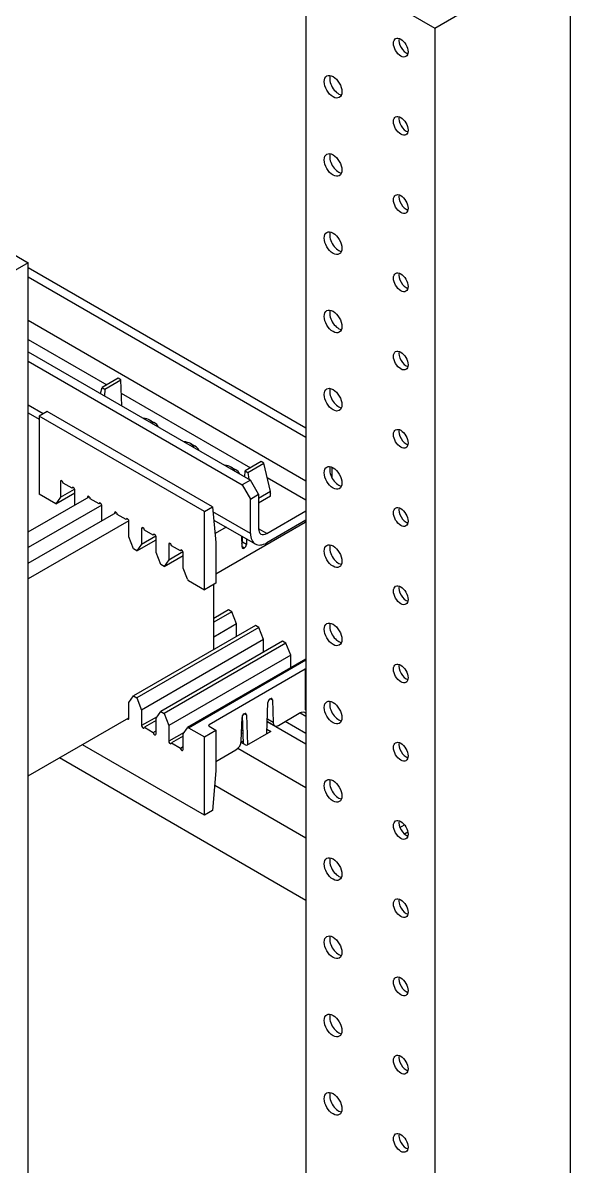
# Model space of a CAD drawing. Header units: millimetres. Extents: x -116965 to 323937, y 291661 to 566926.
# Drawn here: x -25539 to -25457.4, y 315136.8 to 315307.2 of the extents above; entities that cross this region are included whole.
import ezdxf

# ---------------------------------------------------------------- set-up
doc = ezdxf.new("R2010")
doc.units = ezdxf.units.MM
doc.layers.add('ALPHA', color=255, linetype='Continuous')

msp = doc.modelspace()

# ---------------------------------------------------------------- linework, layer by layer
at = {"layer": 'ALPHA'}
for p, q in [((-25477.609044, 315306.451972), (-25457.405994, 315318.116209)), ((-25457.405994, 315318.116209), (-25457.405994, 314851.546734)), ((-25496.801943, 315317.532997), (-25477.609044, 315306.451972)), ((-25496.801943, 315317.532997), (-25496.801943, 314850.963523)), ((-25477.609044, 315306.451972), (-25477.609044, 314839.882498)), ((-25557.411095, 315282.540287), (-25538.218197, 315271.459262)), ((-25538.218197, 315271.459262), (-25558.421248, 315259.795025)), ((-25538.218197, 315122.623599), (-25538.218197, 315271.459262)), ((-25538.218197, 315270.759408), (-25496.801943, 315246.847722)), ((-25538.218197, 315269.359699), (-25496.801943, 315245.448014)), ((-25496.801943, 315238.916041), (-25538.218197, 315262.827727)), ((-25538.218197, 315260.02831), (-25526.500428, 315253.263052)), ((-25538.218197, 315258.162032), (-25505.085194, 315239.032683)), ((-25538.218197, 315256.762323), (-25506.297377, 315238.332829)), ((-25524.806903, 315254.240809), (-25527.190251, 315252.864782)), ((-25526.78619, 315252.631498), (-25524.402842, 315254.007524)), ((-25524.402842, 315254.007524), (-25524.806903, 315254.240809)), ((-25524.282221, 315250.116092), (-25524.402842, 315254.007524)), ((-25527.450906, 315251.945533), (-25527.190251, 315252.864782)), ((-25527.190251, 315252.864782), (-25526.78619, 315252.631498)), ((-25526.78619, 315252.631498), (-25526.835491, 315251.590223)), ((-25524.341123, 315252.016377), (-25505.085194, 315240.898961)), ((-25535.995862, 315248.947285), (-25538.218197, 315250.230351)), ((-25538.218197, 315249.070794), (-25536.601953, 315248.137655)), ((-25535.38977, 315249.297212), (-25536.601953, 315248.597358)), ((-25536.601953, 315248.597358), (-25536.601953, 315236.933121)), ((-25511.954231, 315234.366989), (-25536.601953, 315248.597358)), ((-25510.742048, 315235.066843), (-25535.38977, 315249.297212)), ((-25520.075857, 315247.990817), (-25519.469766, 315247.64089)), ((-25514.014942, 315244.491546), (-25513.408851, 315244.141619)), ((-25503.46895, 315241.8321), (-25505.893316, 315240.432392)), ((-25505.489255, 315240.199107), (-25503.064889, 315241.598815)), ((-25503.064889, 315241.598815), (-25503.46895, 315241.8321)), ((-25502.110953, 315237.343905), (-25503.064889, 315241.598815)), ((-25507.954027, 315240.992275), (-25507.347935, 315240.642348)), ((-25505.926987, 315239.518693), (-25505.893316, 315240.432392)), ((-25505.893316, 315240.432392), (-25505.489255, 315240.199107)), ((-25505.489255, 315240.199107), (-25505.336312, 315239.177666)), ((-25502.584264, 315239.455049), (-25496.801943, 315236.116624)), ((-25492.963363, 315240.997551), (-25492.963363, 315239.463487)), ((-25533.430074, 315238.834391), (-25533.228044, 315238.951034)), ((-25533.430074, 315238.834391), (-25533.430074, 315236.501544)), ((-25533.430074, 315236.501544), (-25531.313151, 315237.72375)), ((-25531.692612, 315237.831267), (-25533.026013, 315238.601107)), ((-25531.490581, 315237.947909), (-25531.692612, 315237.831267)), ((-25505.085194, 315239.032683), (-25506.297377, 315238.332829)), ((-25506.297377, 315238.332829), (-25505.085194, 315236.233266)), ((-25503.873011, 315236.933121), (-25505.085194, 315239.032683)), ((-25538.218197, 315231.334287), (-25529.134014, 315236.579042)), ((-25534.129928, 315235.505896), (-25536.601953, 315236.933121)), ((-25534.129928, 315235.505896), (-25531.288551, 315237.146367)), ((-25533.430074, 315236.501544), (-25534.129928, 315235.505896)), ((-25531.288551, 315235.33512), (-25531.288551, 315237.597982)), ((-25529.389464, 315236.501544), (-25529.187433, 315236.618186)), ((-25529.389464, 315236.501544), (-25529.389464, 315236.431558)), ((-25527.652001, 315235.49842), (-25528.985403, 315236.268259)), ((-25505.085194, 315236.233266), (-25503.873011, 315236.933121)), ((-25505.085194, 315231.101002), (-25505.085194, 315236.233266)), ((-25502.110953, 315237.343905), (-25503.873011, 315236.32658)), ((-25503.873011, 315236.933121), (-25503.873011, 315231.800856)), ((-25502.084601, 315236.659265), (-25503.873011, 315235.626726)), ((-25502.084601, 315236.659265), (-25502.110953, 315237.343905)), ((-25502.100652, 315237.076273), (-25502.054736, 315237.049763)), ((-25502.054736, 315237.049763), (-25502.098656, 315237.024406)), ((-25527.255131, 315235.330969), (-25538.218197, 315229.00144)), ((-25527.449971, 315235.615062), (-25527.652001, 315235.49842)), ((-25527.24794, 315233.002273), (-25527.24794, 315235.265135)), ((-25525.348854, 315234.168697), (-25525.146823, 315234.285339)), ((-25511.954231, 315234.366989), (-25510.742048, 315235.066843)), ((-25511.954231, 315222.702752), (-25511.954231, 315234.366989)), ((-25510.742048, 315235.066843), (-25510.232426, 315229.76224)), ((-25505.085194, 315231.101002), (-25510.670863, 315234.32589)), ((-25502.660828, 315231.101002), (-25496.801943, 315234.483631)), ((-25538.218197, 315226.668592), (-25525.093404, 315234.246195)), ((-25523.214521, 315232.998122), (-25538.218197, 315224.335745)), ((-25525.348854, 315234.168697), (-25525.348854, 315234.098711)), ((-25523.611391, 315233.165572), (-25524.944793, 315233.935412)), ((-25523.409361, 315233.282215), (-25523.611391, 315233.165572)), ((-25523.20733, 315230.59944), (-25523.20733, 315232.932287)), ((-25510.552921, 315233.09824), (-25504.375113, 315229.531481)), ((-25510.232931, 315225.096253), (-25496.906999, 315232.789984)), ((-25496.801943, 315233.083922), (-25502.660828, 315229.701294)), ((-25496.906999, 315233.023268), (-25496.906999, 315232.789984)), ((-25521.308244, 315231.835849), (-25521.106213, 315231.952492)), ((-25521.308244, 315231.835849), (-25521.308244, 315229.503002)), ((-25519.570781, 315230.832725), (-25520.904182, 315231.602564)), ((-25519.368751, 315230.949367), (-25519.570781, 315230.832725)), ((-25510.353154, 315231.092245), (-25510.360615, 315231.096553)), ((-25508.715796, 315232.037575), (-25510.353154, 315231.092245)), ((-25502.660828, 315231.101002), (-25503.873011, 315231.800856)), ((-25522.507476, 315228.795671), (-25523.20733, 315230.59944)), ((-25522.008098, 315228.507354), (-25519.16672, 315230.147824)), ((-25521.308244, 315229.503002), (-25522.008098, 315228.507354)), ((-25521.308244, 315229.503002), (-25519.191321, 315230.725208)), ((-25519.16672, 315228.266593), (-25519.16672, 315230.59944)), ((-25517.267633, 315229.503002), (-25517.065603, 315229.619644)), ((-25517.267633, 315229.503002), (-25517.267633, 315227.170154)), ((-25515.530171, 315228.499877), (-25516.863572, 315229.269717)), ((-25510.232426, 315229.76224), (-25510.232931, 315229.761948)), ((-25510.232931, 315229.761948), (-25510.232931, 315223.696545)), ((-25506.339915, 315229.08131), (-25506.389569, 315230.694527)), ((-25506.372032, 315230.124761), (-25506.271025, 315230.183077)), ((-25506.342303, 315229.158904), (-25505.981441, 315228.95056)), ((-25506.284773, 315229.810013), (-25506.255039, 315230.616856)), ((-25505.678682, 315229.460086), (-25506.284773, 315229.810013)), ((-25505.648948, 315230.266929), (-25505.678682, 315229.460086)), ((-25522.008098, 315228.507354), (-25522.507476, 315228.795671)), ((-25518.466866, 315226.462823), (-25519.16672, 315228.266593)), ((-25517.967488, 315226.174507), (-25515.12611, 315227.814977)), ((-25517.267633, 315227.170154), (-25515.150711, 315228.39236)), ((-25515.32814, 315228.61652), (-25515.530171, 315228.499877)), ((-25515.12611, 315225.933745), (-25515.12611, 315228.266593)), ((-25506.037054, 315228.918452), (-25506.340291, 315229.093526)), ((-25505.981441, 315228.95056), (-25506.037054, 315228.918452)), ((-25517.967488, 315226.174507), (-25518.466866, 315226.462823)), ((-25517.267633, 315227.170154), (-25517.967488, 315226.174507)), ((-25514.484577, 315224.28029), (-25515.12611, 315225.933745)), ((-25514.309613, 315224.062632), (-25511.954231, 315222.702752)), ((-25510.232931, 315223.696545), (-25511.954231, 315222.702752)), ((-25510.540017, 315213.776321), (-25510.540017, 315223.519248)), ((-25508.36534, 315219.697566), (-25510.540017, 315218.442016)), ((-25507.865962, 315219.40925), (-25510.540017, 315217.865383)), ((-25507.865962, 315219.40925), (-25508.36534, 315219.697566)), ((-25507.166108, 315217.60548), (-25507.865962, 315219.40925)), ((-25504.32473, 315217.364718), (-25522.507476, 315206.866905)), ((-25507.166108, 315217.60548), (-25510.540017, 315215.657553)), ((-25507.166108, 315215.724248), (-25507.166108, 315217.60548)), ((-25503.825352, 315217.076402), (-25504.32473, 315217.364718)), ((-25503.825352, 315217.076402), (-25522.008098, 315206.578589)), ((-25503.125498, 315215.272633), (-25503.825352, 315217.076402)), ((-25503.125498, 315215.272633), (-25521.308244, 315204.77482)), ((-25500.28412, 315215.031871), (-25518.466866, 315204.534058)), ((-25499.784742, 315214.743555), (-25517.967488, 315204.245742)), ((-25503.125498, 315213.391401), (-25503.125498, 315215.272633)), ((-25499.784742, 315214.743555), (-25500.28412, 315215.031871)), ((-25499.084888, 315212.939785), (-25499.784742, 315214.743555)), ((-25499.084888, 315212.939785), (-25517.267633, 315202.441972)), ((-25496.801943, 315212.338555), (-25514.452471, 315202.148018)), ((-25514.309613, 315202.133867), (-25496.801943, 315212.241925)), ((-25499.084888, 315211.020496), (-25499.084888, 315212.939785)), ((-25496.906999, 315210.861218), (-25511.243084, 315202.584276)), ((-25496.906999, 315210.861218), (-25496.906999, 315204.795815)), ((-25523.20733, 315205.871258), (-25522.507476, 315206.866905)), ((-25523.20733, 315203.53841), (-25523.20733, 315205.871258)), ((-25522.507476, 315206.866905), (-25522.008098, 315206.578589)), ((-25522.008098, 315206.578589), (-25521.308244, 315204.77482)), ((-25502.64326, 315201.250699), (-25502.471401, 315205.914174)), ((-25502.168641, 315206.423699), (-25502.113029, 315206.455807)), ((-25502.102452, 315206.4617), (-25501.810167, 315206.292949)), ((-25501.810167, 315206.292949), (-25501.706515, 315202.925386)), ((-25538.218197, 315194.941868), (-25523.20733, 315203.608396)), ((-25521.308244, 315204.77482), (-25521.308244, 315202.441972)), ((-25519.001133, 315203.773983), (-25521.308244, 315202.441972)), ((-25519.16672, 315203.53841), (-25518.466866, 315204.534058)), ((-25518.466866, 315204.534058), (-25517.967488, 315204.245742)), ((-25517.967488, 315204.245742), (-25517.267633, 315202.441972)), ((-25506.443567, 315200.190448), (-25506.339915, 315203.677698)), ((-25506.104529, 315199.729507), (-25506.266458, 315203.936545)), ((-25506.037054, 315204.19027), (-25505.981441, 315204.222378)), ((-25505.968278, 315204.229648), (-25505.678682, 315204.062449)), ((-25505.678682, 315204.062449), (-25505.506823, 315199.59742)), ((-25500.898885, 315202.491099), (-25497.796928, 315204.282014)), ((-25497.67022, 315204.347501), (-25496.801943, 315203.846201)), ((-25519.16672, 315203.211812), (-25520.904182, 315202.208687)), ((-25520.904182, 315202.208687), (-25519.570781, 315201.438848)), ((-25519.16672, 315201.205563), (-25519.16672, 315203.53841)), ((-25517.267633, 315202.441972), (-25517.267633, 315200.109125)), ((-25515.12611, 315201.205563), (-25514.484577, 315202.11824)), ((-25514.309613, 315202.133867), (-25511.954231, 315200.773986)), ((-25511.243084, 315202.350991), (-25511.243084, 315202.584276)), ((-25511.243084, 315202.350991), (-25510.232931, 315201.767779)), ((-25502.618738, 315201.91611), (-25502.054736, 315201.590483)), ((-25502.576648, 315203.058233), (-25496.801943, 315199.724205)), ((-25501.470314, 315202.434494), (-25502.576107, 315203.072924)), ((-25501.706515, 315202.925386), (-25502.563314, 315203.420059)), ((-25496.801943, 315201.27028), (-25499.907674, 315203.063375)), ((-25519.570781, 315201.438848), (-25519.16672, 315201.672133)), ((-25514.960523, 315201.441136), (-25517.267633, 315200.109125)), ((-25515.12611, 315200.878964), (-25516.863572, 315199.87584)), ((-25515.12611, 315198.872716), (-25515.12611, 315201.205563)), ((-25511.954231, 315200.773986), (-25510.232931, 315201.767779)), ((-25511.954231, 315189.109749), (-25511.954231, 315200.773986)), ((-25510.232931, 315201.767779), (-25510.232931, 315195.702376)), ((-25506.121698, 315200.17556), (-25506.468736, 315199.975198)), ((-25506.168632, 315201.394937), (-25506.411941, 315201.254463)), ((-25506.183186, 315201.773054), (-25506.400252, 315201.64773)), ((-25502.054736, 315201.590483), (-25505.691285, 315199.49092)), ((-25511.954231, 315189.109749), (-25530.136977, 315199.607563)), ((-25516.863572, 315199.87584), (-25515.530171, 315199.106)), ((-25515.530171, 315199.106), (-25515.12611, 315199.339285)), ((-25510.232931, 315197.102085), (-25507.251197, 315198.823589)), ((-25496.801943, 315193.192232), (-25506.958383, 315199.056056)), ((-25505.691285, 315199.49092), (-25506.475347, 315199.943598)), ((-25496.801943, 315176.395731), (-25533.571495, 315197.624642)), ((-25510.232426, 315195.702668), (-25510.742048, 315189.809604)), ((-25510.232931, 315195.70296), (-25510.232426, 315195.702668)), ((-25510.232931, 315195.702376), (-25510.232426, 315195.702668)), ((-25510.415398, 315193.586853), (-25496.801943, 315185.727121)), ((-25510.742048, 315189.809604), (-25511.954231, 315189.109749)), ((-25482.798219, 315187.280202), (-25482.117334, 315187.673311)), ((-25481.598603, 315186.573092), (-25482.104767, 315186.280858))]:
    msp.add_line(p, q, dxfattribs=at)
for centre, major_axis, start_param, end_param in [((-25482.659807, 315303.535913), (-0.771429, 1.336153), 0.7853981634, 7.0685834706), ((-25481.851685, 315304.002483), (-0.771429, 1.336153), 0.5512855984, 2.5903070552), ((-25492.761333, 315297.703795), (-0.928571, 1.608333), 0.7853981634, 7.0685834706), ((-25491.953211, 315298.170364), (-0.928571, 1.608333), 0.4501966899, 2.6913959637), ((-25482.659807, 315291.871676), (-0.771429, 1.336153), 0.7853981634, 7.0685834706), ((-25481.851685, 315292.338246), (-0.771429, 1.336153), 0.5512855984, 2.5903070552), ((-25492.761333, 315286.039558), (-0.928571, 1.608333), 0.7853981634, 7.0685834706), ((-25491.953211, 315286.506127), (-0.928571, 1.608333), 0.4501966899, 2.6913959637), ((-25482.659807, 315280.207439), (-0.771429, 1.336153), 0.7853981634, 7.0685834706), ((-25481.851685, 315280.674009), (-0.771429, 1.336153), 0.5512855984, 2.5903070552), ((-25492.761333, 315274.375321), (-0.928571, 1.608333), 0.7853981634, 7.0685834706), ((-25491.953211, 315274.84189), (-0.928571, 1.608333), 0.4501966899, 2.6913959637), ((-25482.659807, 315268.543203), (-0.771429, 1.336153), 0.7853981634, 7.0685834706), ((-25481.851685, 315269.009772), (-0.771429, 1.336153), 0.5512855984, 2.5903070552), ((-25492.761333, 315262.711084), (-0.928571, 1.608333), 0.7853981634, 7.0685834706), ((-25491.953211, 315263.177654), (-0.928571, 1.608333), 0.4501966899, 2.6913959637), ((-25482.659807, 315256.878966), (-0.771429, 1.336153), 0.7853981634, 7.0685834706), ((-25481.851685, 315257.345535), (-0.771429, 1.336153), 0.5512855984, 2.5903070552), ((-25492.761333, 315251.046847), (-0.928571, 1.608333), 0.7853981634, 7.0685834706), ((-25491.953211, 315251.513417), (-0.928571, 1.608333), 0.4501966899, 2.6913959637), ((-25521.247634, 315247.314291), (-1.657143, 0), 3.2442748454, 4.6097067886), ((-25521.247634, 315246.614437), (-2.514286, 0), 3.3765092748, 3.926990817), ((-25482.659807, 315245.214729), (-0.771429, 1.336153), 0.7853981634, 7.0685834706), ((-25481.851685, 315245.681298), (-0.771429, 1.336153), 0.5512855984, 2.5903070552), ((-25515.186719, 315243.81502), (-1.657143, 0), 3.2442748454, 4.6097067886), ((-25515.186719, 315243.115166), (-2.514286, 0), 3.3765092748, 3.926990817), ((-25509.125804, 315240.315749), (-1.657143, 0), 3.2442748454, 4.6097067886), ((-25492.761333, 315239.38261), (-0.928571, 1.608333), 0.7853981634, 7.0685834706), ((-25509.125804, 315239.615895), (-2.514286, 0), 3.3765092748, 3.926990817), ((-25491.953211, 315239.84918), (-0.928571, 1.608333), 0.4501966899, 2.6913959637), ((-25533.228044, 315238.717749), (-0.142857, 0.247436), 3.926990817, 7.0685834706), ((-25531.490581, 315237.714625), (-0.142857, 0.247436), 3.926990817, 7.0685834706), ((-25529.187433, 315236.384902), (-0.142857, 0.247436), 3.926990817, 7.0685834706), ((-25527.449971, 315235.381777), (-0.142857, 0.247436), 3.926990817, 7.0685834706), ((-25525.146823, 315234.052054), (-0.142857, 0.247436), 3.926990817, 7.0685834706), ((-25482.659807, 315233.550492), (-0.771429, 1.336153), 0.7853981634, 7.0685834706), ((-25481.851685, 315234.017061), (-0.771429, 1.336153), 0.5512855984, 2.5903070552), ((-25523.409361, 315233.04893), (-0.142857, 0.247436), 3.926990817, 7.0685834706), ((-25496.704968, 315232.673341), (-0.285714, 0), 5.0586799075, 5.4977871438), ((-25521.106213, 315231.719207), (-0.142857, 0.247436), 3.926990817, 7.0685834706), ((-25519.368751, 315230.716082), (-0.142857, 0.247436), 3.926990817, 7.0685834706), ((-25510.353154, 315232.491954), (0.857143, 1.484615), 3.9214809141, 3.926990817), ((-25502.660828, 315232.500711), (1.714286, 2.96923), 2.3561944902, 3.926990817), ((-25502.660828, 315232.500711), (0.857143, 1.484615), 2.3561944902, 3.926990817), ((-25517.065603, 315229.386359), (-0.142857, 0.247436), 3.926990817, 7.0685834706), ((-25506.587533, 315229.650414), (0.214286, 0.371154), 4.8033066959, 5.4543362484), ((-25505.981441, 315229.300487), (0.214286, 0.371154), 3.926990817, 5.4543362484), ((-25492.761333, 315227.718374), (-0.928571, 1.608333), 0.7853981634, 7.0685834706), ((-25491.953211, 315228.184943), (-0.928571, 1.608333), 0.4501966899, 2.6913959637), ((-25515.32814, 315228.383235), (-0.142857, 0.247436), 3.926990817, 7.0685834706), ((-25506.037054, 315229.26838), (0.214286, 0.371154), 2.3911010752, 3.926990817), ((-25514.309613, 315224.295917), (-0.142857, 0.247436), 1.308996939, 2.3561944902), ((-25482.659807, 315221.886255), (-0.771429, 1.336153), 0.7853981634, 7.0685834706), ((-25481.851685, 315222.352825), (-0.771429, 1.336153), 0.5512855984, 2.5903070552), ((-25492.761333, 315216.054137), (-0.928571, 1.608333), 0.7853981634, 7.0685834706), ((-25491.953211, 315216.520706), (-0.928571, 1.608333), 0.4501966899, 2.6913959637), ((-25496.704968, 315210.744576), (-0.285714, 0), 5.0586799075, 5.4977871438), ((-25482.659807, 315210.222018), (-0.771429, 1.336153), 0.7853981634, 7.0685834706), ((-25481.851685, 315210.688588), (-0.771429, 1.336153), 0.5512855984, 2.5903070552), ((-25502.168641, 315206.073772), (0.214286, 0.371154), 0.7853981634, 2.3127435948), ((-25502.113029, 315206.10588), (0.214286, 0.371154), 5.5326937288, 7.0685834706), ((-25492.761333, 315204.3899), (-0.928571, 1.608333), 0.7853981634, 7.0685834706), ((-25491.953211, 315204.856469), (-0.928571, 1.608333), 0.4501966899, 2.6913959637), ((-25506.037054, 315203.840343), (0.214286, 0.371154), 0.7853981634, 2.3212879052), ((-25505.981441, 315203.872451), (0.214286, 0.371154), 5.5412380392, 7.0685834706), ((-25497.796928, 315202.882306), (0.857143, 1.484615), 6.105736597, 7.0685834706), ((-25496.704968, 315204.679173), (-0.285714, 0), 5.0586799075, 5.4977871438), ((-25523.409361, 315203.655053), (-0.142857, 0.247436), 2.088602095, 3.926990817), ((-25521.106213, 315202.32533), (-0.142857, 0.247436), 0.7853981634, 3.926990817), ((-25514.309613, 315201.900582), (-0.142857, 0.247436), 5.4977871438, 6.544984695), ((-25511.041053, 315202.467634), (-0.285714, 0), 5.4977871438, 7.0685834706), ((-25500.898885, 315203.424238), (0.571429, 0.989743), 2.3911010752, 3.926990817), ((-25519.368751, 315201.322205), (-0.142857, 0.247436), 0.7853981634, 3.926990817), ((-25507.251197, 315199.756728), (0.571429, 0.989743), 3.926990817, 5.4628805587), ((-25517.065603, 315199.992482), (-0.142857, 0.247436), 0.7853981634, 3.926990817), ((-25515.32814, 315198.989358), (-0.142857, 0.247436), 0.7853981634, 3.926990817), ((-25482.659807, 315198.557781), (-0.771429, 1.336153), 0.7853981634, 7.0685834706), ((-25481.851685, 315199.024351), (-0.771429, 1.336153), 0.5512855984, 2.5903070552), ((-25492.761333, 315192.725663), (-0.928571, 1.608333), 0.7853981634, 7.0685834706), ((-25491.953211, 315193.192232), (-0.928571, 1.608333), 0.4501966899, 2.6913959637), ((-25482.659807, 315186.893544), (-0.771429, 1.336153), 0.7853981634, 7.0685834706), ((-25481.851685, 315187.360114), (-0.771429, 1.336153), 0.5512855984, 2.5903070552), ((-25492.761333, 315181.061426), (-0.928571, 1.608333), 0.7853981634, 7.0685834706), ((-25491.953211, 315181.527996), (-0.928571, 1.608333), 0.4501966899, 2.6913959637), ((-25491.953211, 315181.527996), (-0.928571, 1.608333), 0.4501966899, 2.6913959637), ((-25482.659807, 315175.229308), (-0.771429, 1.336153), 0.7853981634, 7.0685834706), ((-25481.851685, 315175.695877), (-0.771429, 1.336153), 0.5512855984, 2.5903070552), ((-25492.761333, 315169.397189), (-0.928571, 1.608333), 0.7853981634, 7.0685834706), ((-25491.953211, 315169.863759), (-0.928571, 1.608333), 0.4501966899, 2.6913959637), ((-25482.659807, 315163.565071), (-0.771429, 1.336153), 0.7853981634, 7.0685834706), ((-25481.851685, 315164.03164), (-0.771429, 1.336153), 0.5512855984, 2.5903070552), ((-25492.761333, 315157.732952), (-0.928571, 1.608333), 0.7853981634, 7.0685834706), ((-25491.953211, 315158.199522), (-0.928571, 1.608333), 0.4501966899, 2.6913959637), ((-25482.659807, 315151.900834), (-0.771429, 1.336153), 0.7853981634, 7.0685834706), ((-25481.851685, 315152.367403), (-0.771429, 1.336153), 0.5512855984, 2.5903070552), ((-25492.761333, 315146.068715), (-0.928571, 1.608333), 0.7853981634, 7.0685834706), ((-25491.953211, 315146.535285), (-0.928571, 1.608333), 0.4501966899, 2.6913959637), ((-25482.659807, 315140.236597), (-0.771429, 1.336153), 0.7853981634, 7.0685834706), ((-25481.851685, 315140.703166), (-0.771429, 1.336153), 0.5512855984, 2.5903070552)]:
    msp.add_ellipse(centre, major_axis=major_axis, ratio=0.5773502692, start_param=start_param, end_param=end_param, dxfattribs=at)

doc.saveas('drawing.dxf')
